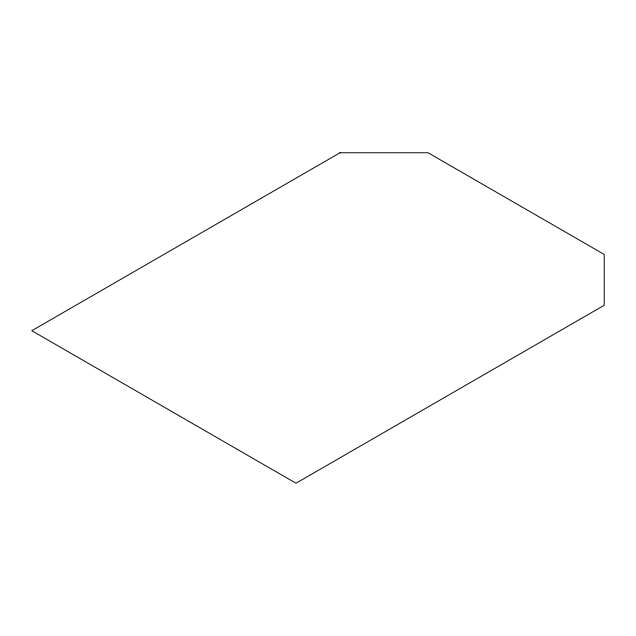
<?xml version="1.0" encoding="UTF-8"?>
<svg xmlns="http://www.w3.org/2000/svg" width="636" height="636" viewBox="0 0 636 636"><rect width="100%" height="100%" fill="white"/><g stroke="black" fill="none" stroke-linecap="round" stroke-linejoin="round"><path stroke-width="0.95" d="M340.014 152.767L31.8 330.712L295.986 483.233L604.2 305.288L604.2 254.448L428.076 152.767L340.014 152.767"/></g></svg>
